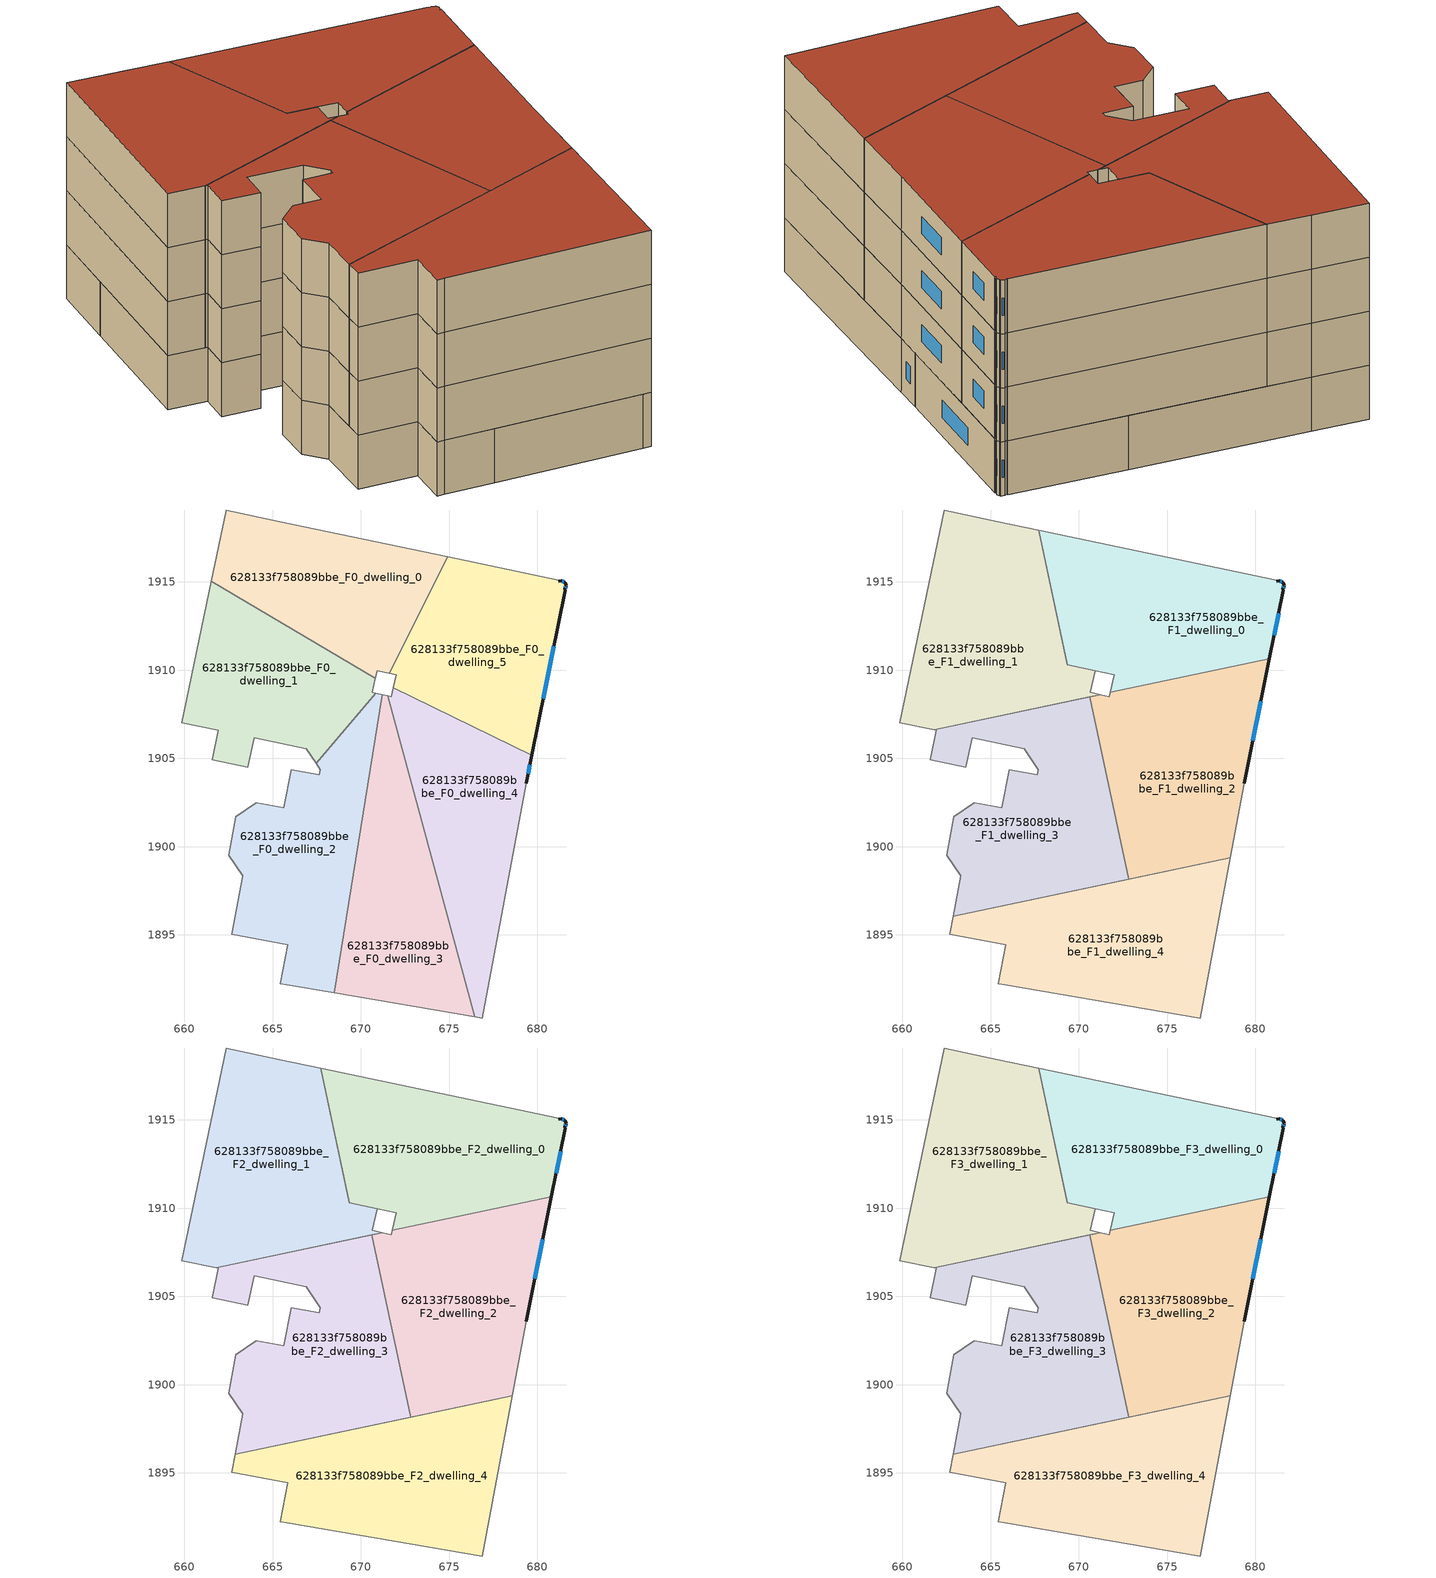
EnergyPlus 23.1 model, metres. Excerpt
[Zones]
628133f758089bbe_F0_dwelling_0
 floor ground (EU_floor_Construction): 674.94,1916.41 671.62,1909.83 670.92,1909.98 670.83,1909.54 661.54,1915.05 662.38,1919.07 665.4,1918.41 z0
 wall adiabatic (EU_wall_Construction): 674.94,1916.41 665.4,1918.41 662.38,1919.07 661.54,1915.05 / 670.83,1909.54 670.92,1909.98 671.62,1909.83 z0:3
 wall to 628133f758089bbe_F0_dwelling_5 (EU_wall_Construction): 671.62,1909.83 674.94,1916.41 z0:3
 wall to 628133f758089bbe_F0_dwelling_1 (EU_wall_Construction): 661.54,1915.05 670.83,1909.54 z0:3
628133f758089bbe_F0_dwelling_1
 floor ground (EU_floor_Construction): 670.83,1909.54 670.66,1908.74 670.86,1908.69 667.47,1904.72 666.92,1905.54 663.97,1906.16 663.6,1904.5 661.58,1904.92 661.94,1906.6 659.85,1907.03 661.54,1915.05 z0
 wall adiabatic (EU_wall_Construction): 661.54,1915.05 659.85,1907.03 661.94,1906.6 661.58,1904.92 663.6,1904.5 663.97,1906.16 666.92,1905.54 667.47,1904.72 / 670.86,1908.69 670.66,1908.74 670.83,1909.54 z0:3
 wall to 628133f758089bbe_F0_dwelling_2 (EU_wall_Construction): 667.47,1904.72 670.86,1908.69 z0:3
628133f758089bbe_F0_dwelling_2
 floor ground (EU_floor_Construction): 671.23,1908.62 668.51,1891.73 665.81,1892.2 665.44,1892.25 665.86,1894.46 662.7,1895.05 663.31,1898.36 662.51,1899.53 662.92,1901.7 664.09,1902.5 665.65,1902.21 666.05,1904.37 667.65,1904.07 667.71,1904.36 667.47,1904.72 670.86,1908.69 z0
 wall to 628133f758089bbe_F0_dwelling_3 (EU_wall_Construction): 668.51,1891.73 671.23,1908.62 z0:3
 wall adiabatic (EU_wall_Construction): 667.47,1904.72 667.71,1904.36 667.65,1904.07 666.05,1904.37 665.65,1902.21 664.09,1902.5 662.92,1901.7 662.51,1899.53 663.31,1898.36 662.7,1895.05 665.86,1894.46 665.44,1892.25 665.81,1892.2 668.51,1891.73 / 671.23,1908.62 670.86,1908.69 z0:3
628133f758089bbe_F0_dwelling_3
 floor ground (EU_floor_Construction): 671.52,1908.55 676.46,1890.37 668.51,1891.73 671.23,1908.62 z0
 wall adiabatic (EU_wall_Construction): 671.52,1908.55 671.23,1908.62 / 668.51,1891.73 676.46,1890.37 z0:3
 wall to 628133f758089bbe_F0_dwelling_4 (EU_wall_Construction): 676.46,1890.37 671.52,1908.55 z0:3
628133f758089bbe_F0_dwelling_4
 floor ground (EU_floor_Construction): 679.69,1905.2 679.37,1903.59 676.88,1890.3 676.46,1890.37 671.52,1908.55 671.73,1908.51 671.84,1909 z0
 wall outside (EU_wall_Construction): 679.37,1903.59 679.69,1905.2 z0:3
 wall adiabatic (EU_wall_Construction): 676.46,1890.37 676.88,1890.3 679.37,1903.59 / 671.84,1909 671.73,1908.51 671.52,1908.55 z0:3
 wall to 628133f758089bbe_F0_dwelling_5 (EU_wall_Construction): 679.69,1905.2 671.84,1909 z0:3
 window (EU_Window_Construction): 679.48,1904.14 679.58,1904.65 z1.02:1.98
628133f758089bbe_F0_dwelling_5
 floor ground (EU_floor_Construction): 681.35,1915.07 681.56,1914.99 681.59,1914.95 681.64,1914.79 681.56,1914.59 681.54,1914.57 681.59,1914.54 679.69,1905.2 671.84,1909 672,1909.75 671.62,1909.83 674.94,1916.41 681.21,1915.1 681.22,1915.04 z0
 wall outside (EU_wall_Construction): 679.69,1905.2 681.59,1914.54 681.54,1914.57 681.56,1914.59 681.64,1914.79 681.59,1914.95 681.56,1914.99 681.35,1915.07 681.22,1915.04 z0:3
 wall adiabatic (EU_wall_Construction): 671.62,1909.83 672,1909.75 671.84,1909 / 681.22,1915.04 681.21,1915.1 674.94,1916.41 z0:3
 window (EU_Window_Construction): 681.49,1915.02 681.42,1915.05 / 681.59,1914.66 681.62,1914.72 / 680.34,1908.37 680.94,1911.36 z1.02:1.98
628133f758089bbe_F1_dwelling_0
 floor to 628133f758089bbe_F0_dwelling_5 (EU_floor_Construction): 681.35,1915.07 681.56,1914.99 681.59,1914.95 681.64,1914.79 681.56,1914.59 681.54,1914.57 681.59,1914.54 680.8,1910.66 672.19,1908.83 671.84,1909 672,1909.75 671.62,1909.83 674.94,1916.41 681.21,1915.1 681.22,1915.04 z3
 floor to 628133f758089bbe_F0_dwelling_0 (EU_floor_Construction): 674.94,1916.41 671.62,1909.83 669.62,1910.26 669.31,1910.44 667.72,1917.92 z3
 floor to 628133f758089bbe_F0_dwelling_4 (EU_floor_Construction): 672.19,1908.83 671.79,1908.74 671.84,1909 z3
 floor to 628133f758089bbe_F0_dwelling_1 (EU_floor_Construction): 669.62,1910.26 669.33,1910.32 669.31,1910.44 z3
 wall outside (EU_wall_Construction): 680.8,1910.66 681.59,1914.54 681.54,1914.57 681.56,1914.59 681.64,1914.79 681.59,1914.95 681.56,1914.99 681.35,1915.07 681.22,1915.04 z3:6
 wall adiabatic (EU_wall_Construction): 681.22,1915.04 681.21,1915.1 667.72,1917.92 669.33,1910.32 / 670.92,1909.98 672,1909.75 671.79,1908.74 z3:6
 wall to 628133f758089bbe_F1_dwelling_2 (EU_wall_Construction): 671.79,1908.74 680.8,1910.66 z3:6
 wall to 628133f758089bbe_F1_dwelling_1 (EU_wall_Construction): 669.33,1910.32 670.92,1909.98 z3:6
 window (EU_Window_Construction): 681.49,1915.02 681.42,1915.05 / 681.59,1914.66 681.62,1914.72 / 681.07,1911.98 681.32,1913.22 z4.02:4.98
628133f758089bbe_F1_dwelling_1
 floor to 628133f758089bbe_F0_dwelling_0 (EU_floor_Construction): 670.92,1909.98 670.83,1909.54 669.62,1910.26 z3; 667.72,1917.92 669.31,1910.44 661.54,1915.05 662.38,1919.07 665.4,1918.41 z3
 floor to 628133f758089bbe_F0_dwelling_1 (EU_floor_Construction): 669.31,1910.44 669.33,1910.32 669.62,1910.26 670.83,1909.54 670.66,1908.74 670.86,1908.69 670.71,1908.51 661.81,1906.62 659.85,1907.03 661.54,1915.05 z3
 floor to 628133f758089bbe_F0_dwelling_2 (EU_floor_Construction): 671.2,1908.62 670.71,1908.51 670.86,1908.69 z3
 wall adiabatic (EU_wall_Construction): 669.33,1910.32 667.72,1917.92 665.4,1918.41 662.38,1919.07 659.85,1907.03 661.81,1906.62 671.2,1908.62 670.66,1908.74 670.92,1909.98 z3:6
628133f758089bbe_F1_dwelling_2
 floor to 628133f758089bbe_F0_dwelling_4 (EU_floor_Construction): 679.69,1905.2 679.37,1903.59 678.58,1899.39 674.26,1898.47 671.52,1908.55 671.73,1908.51 671.79,1908.74 672.19,1908.83 z3
 floor to 628133f758089bbe_F0_dwelling_5 (EU_floor_Construction): 680.8,1910.66 679.69,1905.2 672.19,1908.83 z3
 floor to 628133f758089bbe_F0_dwelling_2 (EU_floor_Construction): 671.23,1908.61 670.96,1906.95 670.64,1908.44 670.71,1908.51 671.2,1908.62 z3
 floor to 628133f758089bbe_F0_dwelling_3 (EU_floor_Construction): 671.52,1908.55 674.26,1898.47 672.83,1898.16 670.96,1906.95 671.23,1908.61 z3
 wall outside (EU_wall_Construction): 679.37,1903.59 680.8,1910.66 z3:6
 wall adiabatic (EU_wall_Construction): 671.79,1908.74 671.73,1908.51 671.2,1908.62 670.63,1908.5 / 672.83,1898.16 678.58,1899.39 679.37,1903.59 z3:6
 wall to 628133f758089bbe_F1_dwelling_3 (EU_wall_Construction): 670.63,1908.5 672.83,1898.16 z3:6
 window (EU_Window_Construction): 679.86,1905.99 680.31,1908.25 z4.02:4.98
628133f758089bbe_F1_dwelling_3
 floor to 628133f758089bbe_F0_dwelling_1 (EU_floor_Construction): 670.63,1908.5 670.64,1908.44 667.47,1904.72 666.92,1905.54 663.97,1906.16 663.6,1904.5 661.58,1904.92 661.94,1906.6 661.81,1906.62 z3
 floor to 628133f758089bbe_F0_dwelling_2 (EU_floor_Construction): 670.64,1908.44 670.96,1906.95 669.43,1897.44 662.89,1896.05 663.31,1898.36 662.51,1899.53 662.92,1901.7 664.09,1902.5 665.65,1902.21 666.05,1904.37 667.65,1904.07 667.71,1904.36 667.47,1904.72 z3
 floor to 628133f758089bbe_F0_dwelling_3 (EU_floor_Construction): 670.96,1906.95 672.83,1898.16 669.43,1897.44 z3
 wall adiabatic (EU_wall_Construction): 670.63,1908.5 661.81,1906.62 661.94,1906.6 661.58,1904.92 663.6,1904.5 663.97,1906.16 666.92,1905.54 667.71,1904.36 667.65,1904.07 666.05,1904.37 665.65,1902.21 664.09,1902.5 662.92,1901.7 662.51,1899.53 663.31,1898.36 662.89,1896.05 672.83,1898.16 z3:6
628133f758089bbe_F1_dwelling_4
 floor to 628133f758089bbe_F0_dwelling_2 (EU_floor_Construction): 669.43,1897.44 668.51,1891.73 665.81,1892.2 665.44,1892.25 665.86,1894.46 662.7,1895.05 662.89,1896.05 z3
 floor to 628133f758089bbe_F0_dwelling_3 (EU_floor_Construction): 674.26,1898.47 676.46,1890.37 668.51,1891.73 669.43,1897.44 z3
 floor to 628133f758089bbe_F0_dwelling_4 (EU_floor_Construction): 678.58,1899.39 676.88,1890.3 676.46,1890.37 674.26,1898.47 z3
 wall adiabatic (EU_wall_Construction): 665.86,1894.46 665.44,1892.25 665.81,1892.2 676.88,1890.3 678.58,1899.39 662.89,1896.05 662.7,1895.05 665.86,1894.46 z3:6
628133f758089bbe_F2_dwelling_0
 floor to 628133f758089bbe_F1_dwelling_0 (EU_floor_Construction): 681.21,1915.1 681.22,1915.04 681.35,1915.07 681.56,1914.99 681.59,1914.95 681.64,1914.79 681.56,1914.59 681.54,1914.57 681.59,1914.54 680.8,1910.66 671.79,1908.74 672,1909.75 669.33,1910.32 667.72,1917.92 z6
 wall outside (EU_wall_Construction): 680.8,1910.66 681.59,1914.54 681.54,1914.57 681.56,1914.59 681.64,1914.79 681.59,1914.95 681.56,1914.99 681.35,1915.07 681.22,1915.04 z6:9
 wall adiabatic (EU_wall_Construction): 681.22,1915.04 681.21,1915.1 667.72,1917.92 669.33,1910.32 / 670.92,1909.98 672,1909.75 671.79,1908.74 z6:9
 wall to 628133f758089bbe_F2_dwelling_2 (EU_wall_Construction): 671.79,1908.74 680.8,1910.66 z6:9
 wall to 628133f758089bbe_F2_dwelling_1 (EU_wall_Construction): 669.33,1910.32 670.92,1909.98 z6:9
 window (EU_Window_Construction): 681.49,1915.02 681.42,1915.05 / 681.59,1914.66 681.62,1914.72 / 681.07,1911.98 681.32,1913.22 z7.02:7.98
628133f758089bbe_F2_dwelling_1
 floor to 628133f758089bbe_F1_dwelling_1 (EU_floor_Construction): 667.72,1917.92 669.33,1910.32 670.92,1909.98 670.66,1908.74 671.2,1908.62 661.81,1906.62 659.85,1907.03 662.38,1919.07 665.4,1918.41 z6
 wall adiabatic (EU_wall_Construction): 669.33,1910.32 667.72,1917.92 665.4,1918.41 662.38,1919.07 659.85,1907.03 661.81,1906.62 671.2,1908.62 670.66,1908.74 670.92,1909.98 z6:9
628133f758089bbe_F2_dwelling_2
 floor to 628133f758089bbe_F1_dwelling_2 (EU_floor_Construction): 680.8,1910.66 679.37,1903.59 678.58,1899.39 672.83,1898.16 670.63,1908.5 671.2,1908.62 671.73,1908.51 671.79,1908.74 z6
 wall outside (EU_wall_Construction): 679.37,1903.59 680.8,1910.66 z6:9
 wall adiabatic (EU_wall_Construction): 671.79,1908.74 671.73,1908.51 671.2,1908.62 670.63,1908.5 / 672.83,1898.16 678.58,1899.39 679.37,1903.59 z6:9
 wall to 628133f758089bbe_F2_dwelling_3 (EU_wall_Construction): 670.63,1908.5 672.83,1898.16 z6:9
 window (EU_Window_Construction): 679.86,1905.99 680.31,1908.25 z7.02:7.98
628133f758089bbe_F2_dwelling_3
 floor to 628133f758089bbe_F1_dwelling_3 (EU_floor_Construction): 670.63,1908.5 672.83,1898.16 662.89,1896.05 663.31,1898.36 662.51,1899.53 662.92,1901.7 664.09,1902.5 665.65,1902.21 666.05,1904.37 667.65,1904.07 667.71,1904.36 666.92,1905.54 663.97,1906.16 663.6,1904.5 661.58,1904.92 661.94,1906.6 661.81,1906.62 z6
 wall adiabatic (EU_wall_Construction): 670.63,1908.5 661.81,1906.62 661.94,1906.6 661.58,1904.92 663.6,1904.5 663.97,1906.16 666.92,1905.54 667.71,1904.36 667.65,1904.07 666.05,1904.37 665.65,1902.21 664.09,1902.5 662.92,1901.7 662.51,1899.53 663.31,1898.36 662.89,1896.05 672.83,1898.16 z6:9
628133f758089bbe_F2_dwelling_4
 floor to 628133f758089bbe_F1_dwelling_4 (EU_floor_Construction): 678.58,1899.39 676.88,1890.3 665.81,1892.2 665.44,1892.25 665.86,1894.46 662.7,1895.05 662.89,1896.05 z6
 wall adiabatic (EU_wall_Construction): 665.86,1894.46 665.44,1892.25 665.81,1892.2 676.88,1890.3 678.58,1899.39 662.89,1896.05 662.7,1895.05 665.86,1894.46 z6:9
628133f758089bbe_F3_dwelling_0
 floor to 628133f758089bbe_F2_dwelling_0 (EU_floor_Construction): 681.21,1915.1 681.22,1915.04 681.35,1915.07 681.56,1914.99 681.59,1914.95 681.64,1914.79 681.56,1914.59 681.54,1914.57 681.59,1914.54 680.8,1910.66 671.79,1908.74 672,1909.75 669.33,1910.32 667.72,1917.92 z9
 wall outside (EU_wall_Construction): 680.8,1910.66 681.59,1914.54 681.54,1914.57 681.56,1914.59 681.64,1914.79 681.59,1914.95 681.56,1914.99 681.35,1915.07 681.22,1915.04 z9:12
 wall adiabatic (EU_wall_Construction): 681.22,1915.04 681.21,1915.1 667.72,1917.92 669.33,1910.32 / 670.92,1909.98 672,1909.75 671.79,1908.74 z9:12
 wall to 628133f758089bbe_F3_dwelling_2 (EU_wall_Construction): 671.79,1908.74 680.8,1910.66 z9:12
 wall to 628133f758089bbe_F3_dwelling_1 (EU_wall_Construction): 669.33,1910.32 670.92,1909.98 z9:12
 window (EU_Window_Construction): 681.49,1915.02 681.42,1915.05 / 681.59,1914.66 681.62,1914.72 / 681.07,1911.98 681.32,1913.22 z10.02:10.98
 roof outside (EU_roof_Construction): 680.8,1910.66 681.59,1914.54 681.54,1914.57 681.56,1914.59 681.64,1914.79 681.59,1914.95 681.56,1914.99 681.35,1915.07 681.22,1915.04 681.21,1915.1 667.72,1917.92 669.33,1910.32 672,1909.75 671.79,1908.74 z12
628133f758089bbe_F3_dwelling_1
 floor to 628133f758089bbe_F2_dwelling_1 (EU_floor_Construction): 667.72,1917.92 669.33,1910.32 670.92,1909.98 670.66,1908.74 671.2,1908.62 661.81,1906.62 659.85,1907.03 662.38,1919.07 665.4,1918.41 z9
 wall adiabatic (EU_wall_Construction): 669.33,1910.32 667.72,1917.92 665.4,1918.41 662.38,1919.07 659.85,1907.03 661.81,1906.62 671.2,1908.62 670.66,1908.74 670.92,1909.98 z9:12
 roof outside (EU_roof_Construction): 671.2,1908.62 670.66,1908.74 670.92,1909.98 669.33,1910.32 667.72,1917.92 665.4,1918.41 662.38,1919.07 659.85,1907.03 661.81,1906.62 z12
628133f758089bbe_F3_dwelling_2
 floor to 628133f758089bbe_F2_dwelling_2 (EU_floor_Construction): 680.8,1910.66 679.37,1903.59 678.58,1899.39 672.83,1898.16 670.63,1908.5 671.2,1908.62 671.73,1908.51 671.79,1908.74 z9
 wall outside (EU_wall_Construction): 679.37,1903.59 680.8,1910.66 z9:12
 wall adiabatic (EU_wall_Construction): 671.79,1908.74 671.73,1908.51 671.2,1908.62 670.63,1908.5 / 672.83,1898.16 678.58,1899.39 679.37,1903.59 z9:12
 wall to 628133f758089bbe_F3_dwelling_3 (EU_wall_Construction): 670.63,1908.5 672.83,1898.16 z9:12
 window (EU_Window_Construction): 679.86,1905.99 680.31,1908.25 z10.02:10.98
 roof outside (EU_roof_Construction): 678.58,1899.39 679.37,1903.59 680.8,1910.66 671.79,1908.74 671.73,1908.51 671.2,1908.62 670.63,1908.5 672.83,1898.16 z12
628133f758089bbe_F3_dwelling_3
 floor to 628133f758089bbe_F2_dwelling_3 (EU_floor_Construction): 670.63,1908.5 672.83,1898.16 662.89,1896.05 663.31,1898.36 662.51,1899.53 662.92,1901.7 664.09,1902.5 665.65,1902.21 666.05,1904.37 667.65,1904.07 667.71,1904.36 666.92,1905.54 663.97,1906.16 663.6,1904.5 661.58,1904.92 661.94,1906.6 661.81,1906.62 z9
 wall adiabatic (EU_wall_Construction): 670.63,1908.5 661.81,1906.62 661.94,1906.6 661.58,1904.92 663.6,1904.5 663.97,1906.16 666.92,1905.54 667.71,1904.36 667.65,1904.07 666.05,1904.37 665.65,1902.21 664.09,1902.5 662.92,1901.7 662.51,1899.53 663.31,1898.36 662.89,1896.05 672.83,1898.16 z9:12
 roof outside (EU_roof_Construction): 672.83,1898.16 670.63,1908.5 661.81,1906.62 661.94,1906.6 661.58,1904.92 663.6,1904.5 663.97,1906.16 666.92,1905.54 667.71,1904.36 667.65,1904.07 666.05,1904.37 665.65,1902.21 664.09,1902.5 662.92,1901.7 662.51,1899.53 663.31,1898.36 662.89,1896.05 z12
628133f758089bbe_F3_dwelling_4
 floor to 628133f758089bbe_F2_dwelling_4 (EU_floor_Construction): 678.58,1899.39 676.88,1890.3 665.81,1892.2 665.44,1892.25 665.86,1894.46 662.7,1895.05 662.89,1896.05 z9
 wall adiabatic (EU_wall_Construction): 665.86,1894.46 665.44,1892.25 665.81,1892.2 676.88,1890.3 678.58,1899.39 662.89,1896.05 662.7,1895.05 665.86,1894.46 z9:12
 roof outside (EU_roof_Construction): 676.88,1890.3 678.58,1899.39 662.89,1896.05 662.7,1895.05 665.86,1894.46 665.44,1892.25 665.81,1892.2 z12
[Building]
EU S2 Campaign: North Axis=0; Terrain=City; Solar Distribution=FullExterior
[Site:Location]
Vienna: Latitude=48; Longitude=16.5; Time Zone=1; Elevation=183
[SizingPeriod:WeatherFileDays]
AnnualSizingPeriod: Begin Month=1; Begin Day of Month=1; End Month=12; End Day of Month=31; Day of Week for Start Day=Monday; Use Weather File Daylight Saving Period=No; Use Weather File Rain and Snow Indicators=No
[MATERIAL]
EU_InternalMass_Material: Roughness=MediumRough; Thickness=0.1; Conductivity=1; Density=1800; Specific Heat=900; Thermal Absorptance=0.9; Solar Absorptance=0.7; Visible Absorptance=0.7
[MATERIAL:NOMASS] Roughness=MediumRough; Thermal Absorptance=0.9; Solar Absorptance=0.7; Visible Absorptance=0.7
Name | Thermal Resistance
EU_wall_NoMass | 0.942466
EU_roof_NoMass | 0.551687
EU_floor_NoMass | 0.66527
[WINDOWMATERIAL:SIMPLEGLAZINGSYSTEM]
EU_Window_SimpleGlazing: UFactor=2.03367; Solar Heat Gain Coefficient=0.65; Visible Transmittance=0.65
[CONSTRUCTION]
EU_wall_Construction: EU_wall_NoMass
EU_roof_Construction: EU_roof_NoMass
EU_floor_Construction: EU_floor_NoMass
EU_Window_Construction: EU_Window_SimpleGlazing
EU_InternalMass_Construction: EU_InternalMass_Material
[ZONE] Type=1; Multiplier=1; Ceiling Height=autocalculate; Floor Area=autocalculate; Part of Total Floor Area=Yes
Name | Volume
628133f758089bbe_F0_dwelling_0; 628133f758089bbe_F0_dwelling_4 | 214.293
628133f758089bbe_F1_dwelling_0; 628133f758089bbe_F2_dwelling_0; 628133f758089bbe_F3_dwelling_0 | 250.55
628133f758089bbe_F0_dwelling_1 | 199.767
628133f758089bbe_F1_dwelling_1; 628133f758089bbe_F2_dwelling_1; 628133f758089bbe_F3_dwelling_1 | 263.703
628133f758089bbe_F0_dwelling_2 | 228.79
628133f758089bbe_F1_dwelling_2; 628133f758089bbe_F2_dwelling_2; 628133f758089bbe_F3_dwelling_2 | 257.129
628133f758089bbe_F0_dwelling_3 | 214.285
628133f758089bbe_F1_dwelling_3; 628133f758089bbe_F2_dwelling_3; 628133f758089bbe_F3_dwelling_3 | 257.144
628133f758089bbe_F1_dwelling_4; 628133f758089bbe_F2_dwelling_4; 628133f758089bbe_F3_dwelling_4 | 257.146
628133f758089bbe_F0_dwelling_5 | 214.258
[INTERNALMASS] Construction=EU_InternalMass_Construction
Name | Zone or ZoneList | Surface Area
628133f758089bbe_F0_dwelling_0_EU_InternalMass | 628133f758089bbe_F0_dwelling_0 | 71.4308
628133f758089bbe_F0_dwelling_1_EU_InternalMass | 628133f758089bbe_F0_dwelling_1 | 66.5887
628133f758089bbe_F0_dwelling_2_EU_InternalMass | 628133f758089bbe_F0_dwelling_2 | 76.2629
628133f758089bbe_F0_dwelling_3_EU_InternalMass | 628133f758089bbe_F0_dwelling_3 | 71.4281
628133f758089bbe_F0_dwelling_4_EU_InternalMass | 628133f758089bbe_F0_dwelling_4 | 71.4306
628133f758089bbe_F0_dwelling_5_EU_InternalMass | 628133f758089bbe_F0_dwelling_5 | 71.4199
628133f758089bbe_F1_dwelling_0_EU_InternalMass | 628133f758089bbe_F1_dwelling_0 | 83.5168
628133f758089bbe_F1_dwelling_1_EU_InternalMass | 628133f758089bbe_F1_dwelling_1 | 87.9022
628133f758089bbe_F1_dwelling_2_EU_InternalMass | 628133f758089bbe_F1_dwelling_2 | 85.7102
628133f758089bbe_F1_dwelling_3_EU_InternalMass | 628133f758089bbe_F1_dwelling_3 | 85.7149
628133f758089bbe_F1_dwelling_4_EU_InternalMass | 628133f758089bbe_F1_dwelling_4 | 85.7153
628133f758089bbe_F2_dwelling_0_EU_InternalMass | 628133f758089bbe_F2_dwelling_0 | 83.5168
628133f758089bbe_F2_dwelling_1_EU_InternalMass | 628133f758089bbe_F2_dwelling_1 | 87.9022
628133f758089bbe_F2_dwelling_2_EU_InternalMass | 628133f758089bbe_F2_dwelling_2 | 85.7102
628133f758089bbe_F2_dwelling_3_EU_InternalMass | 628133f758089bbe_F2_dwelling_3 | 85.7149
628133f758089bbe_F2_dwelling_4_EU_InternalMass | 628133f758089bbe_F2_dwelling_4 | 85.7153
628133f758089bbe_F3_dwelling_0_EU_InternalMass | 628133f758089bbe_F3_dwelling_0 | 83.5168
628133f758089bbe_F3_dwelling_1_EU_InternalMass | 628133f758089bbe_F3_dwelling_1 | 87.9022
628133f758089bbe_F3_dwelling_2_EU_InternalMass | 628133f758089bbe_F3_dwelling_2 | 85.7102
628133f758089bbe_F3_dwelling_3_EU_InternalMass | 628133f758089bbe_F3_dwelling_3 | 85.7149
628133f758089bbe_F3_dwelling_4_EU_InternalMass | 628133f758089bbe_F3_dwelling_4 | 85.7153
[OTHEREQUIPMENT] Fuel Type=Electricity; Design Level Calculation Method=Watts/Area; Power per Zone Floor Area=1; Fraction Latent=0; Fraction Radiant=0; Fraction Lost=0; Carbon Dioxide Generation Rate=0; EndUse Subcategory=EU_Step8_InternalGains
Name | Zone or ZoneList or Space or SpaceList | Schedule
EU_Step8_InternalGain_628133f758089bbe_F0_dwelling_0_f000 | 628133f758089bbe_F0_dwelling_0 | EU_Step8_GainSchedule_628133f758089bbe_F0_dwelling_0_f000
EU_Step8_InternalGain_628133f758089bbe_F0_dwelling_1_f000 | 628133f758089bbe_F0_dwelling_1 | EU_Step8_GainSchedule_628133f758089bbe_F0_dwelling_1_f000
EU_Step8_InternalGain_628133f758089bbe_F0_dwelling_2_f000 | 628133f758089bbe_F0_dwelling_2 | EU_Step8_GainSchedule_628133f758089bbe_F0_dwelling_2_f000
EU_Step8_InternalGain_628133f758089bbe_F0_dwelling_3_f000 | 628133f758089bbe_F0_dwelling_3 | EU_Step8_GainSchedule_628133f758089bbe_F0_dwelling_3_f000
EU_Step8_InternalGain_628133f758089bbe_F0_dwelling_4_f000 | 628133f758089bbe_F0_dwelling_4 | EU_Step8_GainSchedule_628133f758089bbe_F0_dwelling_4_f000
EU_Step8_InternalGain_628133f758089bbe_F0_dwelling_5_f000 | 628133f758089bbe_F0_dwelling_5 | EU_Step8_GainSchedule_628133f758089bbe_F0_dwelling_5_f000
EU_Step8_InternalGain_628133f758089bbe_F1_dwelling_0_f000 | 628133f758089bbe_F1_dwelling_0 | EU_Step8_GainSchedule_628133f758089bbe_F1_dwelling_0_f000
EU_Step8_InternalGain_628133f758089bbe_F1_dwelling_1_f000 | 628133f758089bbe_F1_dwelling_1 | EU_Step8_GainSchedule_628133f758089bbe_F1_dwelling_1_f000
EU_Step8_InternalGain_628133f758089bbe_F1_dwelling_2_f000 | 628133f758089bbe_F1_dwelling_2 | EU_Step8_GainSchedule_628133f758089bbe_F1_dwelling_2_f000
EU_Step8_InternalGain_628133f758089bbe_F1_dwelling_3_f000 | 628133f758089bbe_F1_dwelling_3 | EU_Step8_GainSchedule_628133f758089bbe_F1_dwelling_3_f000
EU_Step8_InternalGain_628133f758089bbe_F1_dwelling_4_f000 | 628133f758089bbe_F1_dwelling_4 | EU_Step8_GainSchedule_628133f758089bbe_F1_dwelling_4_f000
EU_Step8_InternalGain_628133f758089bbe_F2_dwelling_0_f000 | 628133f758089bbe_F2_dwelling_0 | EU_Step8_GainSchedule_628133f758089bbe_F2_dwelling_0_f000
EU_Step8_InternalGain_628133f758089bbe_F2_dwelling_1_f000 | 628133f758089bbe_F2_dwelling_1 | EU_Step8_GainSchedule_628133f758089bbe_F2_dwelling_1_f000
EU_Step8_InternalGain_628133f758089bbe_F2_dwelling_2_f000 | 628133f758089bbe_F2_dwelling_2 | EU_Step8_GainSchedule_628133f758089bbe_F2_dwelling_2_f000
EU_Step8_InternalGain_628133f758089bbe_F2_dwelling_3_f000 | 628133f758089bbe_F2_dwelling_3 | EU_Step8_GainSchedule_628133f758089bbe_F2_dwelling_3_f000
EU_Step8_InternalGain_628133f758089bbe_F2_dwelling_4_f000 | 628133f758089bbe_F2_dwelling_4 | EU_Step8_GainSchedule_628133f758089bbe_F2_dwelling_4_f000
EU_Step8_InternalGain_628133f758089bbe_F3_dwelling_0_f000 | 628133f758089bbe_F3_dwelling_0 | EU_Step8_GainSchedule_628133f758089bbe_F3_dwelling_0_f000
EU_Step8_InternalGain_628133f758089bbe_F3_dwelling_1_f000 | 628133f758089bbe_F3_dwelling_1 | EU_Step8_GainSchedule_628133f758089bbe_F3_dwelling_1_f000
EU_Step8_InternalGain_628133f758089bbe_F3_dwelling_2_f000 | 628133f758089bbe_F3_dwelling_2 | EU_Step8_GainSchedule_628133f758089bbe_F3_dwelling_2_f000
EU_Step8_InternalGain_628133f758089bbe_F3_dwelling_3_f000 | 628133f758089bbe_F3_dwelling_3 | EU_Step8_GainSchedule_628133f758089bbe_F3_dwelling_3_f000
EU_Step8_InternalGain_628133f758089bbe_F3_dwelling_4_f000 | 628133f758089bbe_F3_dwelling_4 | EU_Step8_GainSchedule_628133f758089bbe_F3_dwelling_4_f000
[ZONEVENTILATION:DESIGNFLOWRATE] Schedule=EU_AlwaysOn; Design Flow Rate Calculation Method=AirChanges/Hour; Air Changes per Hour=0.530523; Ventilation Type=Natural; Fan Pressure Rise=0; Fan Total Efficiency=1; Constant Term Coefficient=1; Temperature Term Coefficient=0; Velocity Term Coefficient=0; Velocity Squared Term Coefficient=0; Minimum Indoor Temperature=-100; Maximum Indoor Temperature=100; Delta Temperature=-100; Minimum Outdoor Temperature=-100; Maximum Outdoor Temperature=100; Maximum Wind Speed=40
Name | Zone or ZoneList or Space or SpaceList
EU_ConstantAir_628133f758089bbe_F0_dwelling_0 | 628133f758089bbe_F0_dwelling_0
EU_ConstantAir_628133f758089bbe_F0_dwelling_1 | 628133f758089bbe_F0_dwelling_1
EU_ConstantAir_628133f758089bbe_F0_dwelling_2 | 628133f758089bbe_F0_dwelling_2
EU_ConstantAir_628133f758089bbe_F0_dwelling_3 | 628133f758089bbe_F0_dwelling_3
EU_ConstantAir_628133f758089bbe_F0_dwelling_4 | 628133f758089bbe_F0_dwelling_4
EU_ConstantAir_628133f758089bbe_F0_dwelling_5 | 628133f758089bbe_F0_dwelling_5
EU_ConstantAir_628133f758089bbe_F1_dwelling_0 | 628133f758089bbe_F1_dwelling_0
EU_ConstantAir_628133f758089bbe_F1_dwelling_1 | 628133f758089bbe_F1_dwelling_1
EU_ConstantAir_628133f758089bbe_F1_dwelling_2 | 628133f758089bbe_F1_dwelling_2
EU_ConstantAir_628133f758089bbe_F1_dwelling_3 | 628133f758089bbe_F1_dwelling_3
EU_ConstantAir_628133f758089bbe_F1_dwelling_4 | 628133f758089bbe_F1_dwelling_4
EU_ConstantAir_628133f758089bbe_F2_dwelling_0 | 628133f758089bbe_F2_dwelling_0
EU_ConstantAir_628133f758089bbe_F2_dwelling_1 | 628133f758089bbe_F2_dwelling_1
EU_ConstantAir_628133f758089bbe_F2_dwelling_2 | 628133f758089bbe_F2_dwelling_2
EU_ConstantAir_628133f758089bbe_F2_dwelling_3 | 628133f758089bbe_F2_dwelling_3
EU_ConstantAir_628133f758089bbe_F2_dwelling_4 | 628133f758089bbe_F2_dwelling_4
EU_ConstantAir_628133f758089bbe_F3_dwelling_0 | 628133f758089bbe_F3_dwelling_0
EU_ConstantAir_628133f758089bbe_F3_dwelling_1 | 628133f758089bbe_F3_dwelling_1
EU_ConstantAir_628133f758089bbe_F3_dwelling_2 | 628133f758089bbe_F3_dwelling_2
EU_ConstantAir_628133f758089bbe_F3_dwelling_3 | 628133f758089bbe_F3_dwelling_3
EU_ConstantAir_628133f758089bbe_F3_dwelling_4 | 628133f758089bbe_F3_dwelling_4
[HVACTEMPLATE:THERMOSTAT] Constant Heating Setpoint=20; Constant Cooling Setpoint=50
EU_HeatOnly_628133f758089bbe_F0_dwelling_0; EU_HeatOnly_628133f758089bbe_F0_dwelling_1; EU_HeatOnly_628133f758089bbe_F0_dwelling_2; EU_HeatOnly_628133f758089bbe_F0_dwelling_3; EU_HeatOnly_628133f758089bbe_F0_dwelling_4; EU_HeatOnly_628133f758089bbe_F0_dwelling_5; EU_HeatOnly_628133f758089bbe_F1_dwelling_0; EU_HeatOnly_628133f758089bbe_F1_dwelling_1; EU_HeatOnly_628133f758089bbe_F1_dwelling_2; EU_HeatOnly_628133f758089bbe_F1_dwelling_3; EU_HeatOnly_628133f758089bbe_F1_dwelling_4; EU_HeatOnly_628133f758089bbe_F2_dwelling_0; EU_HeatOnly_628133f758089bbe_F2_dwelling_1; EU_HeatOnly_628133f758089bbe_F2_dwelling_2; EU_HeatOnly_628133f758089bbe_F2_dwelling_3; EU_HeatOnly_628133f758089bbe_F2_dwelling_4; EU_HeatOnly_628133f758089bbe_F3_dwelling_0; EU_HeatOnly_628133f758089bbe_F3_dwelling_1; EU_HeatOnly_628133f758089bbe_F3_dwelling_2; EU_HeatOnly_628133f758089bbe_F3_dwelling_3; EU_HeatOnly_628133f758089bbe_F3_dwelling_4
[HVACTEMPLATE:ZONE:IDEALLOADSAIRSYSTEM] System Availability Schedule=EU_AlwaysOn; Maximum Heating Supply Air Temperature=50; Minimum Cooling Supply Air Temperature=13; Maximum Heating Supply Air Humidity Ratio=0.0156; Minimum Cooling Supply Air Humidity Ratio=0.0077; Heating Limit=NoLimit; Cooling Limit=NoLimit; Heating Availability Schedule=EU_AlwaysOn; Cooling Availability Schedule=EU_CoolingOff; Dehumidification Control Type=ConstantSensibleHeatRatio; Cooling Sensible Heat Ratio=0.7; Dehumidification Setpoint=60; Humidification Control Type=None; Humidification Setpoint=30; Outdoor Air Method=None; Outdoor Air Flow Rate per Person=0.00944; Outdoor Air Flow Rate per Zone Floor Area=0; Outdoor Air Flow Rate per Zone=0; Demand Controlled Ventilation Type=None; Outdoor Air Economizer Type=NoEconomizer; Heat Recovery Type=None; Sensible Heat Recovery Effectiveness=0.7; Latent Heat Recovery Effectiveness=0.65
Name | Template Thermostat
628133f758089bbe_F0_dwelling_0 | EU_HeatOnly_628133f758089bbe_F0_dwelling_0
628133f758089bbe_F0_dwelling_1 | EU_HeatOnly_628133f758089bbe_F0_dwelling_1
628133f758089bbe_F0_dwelling_2 | EU_HeatOnly_628133f758089bbe_F0_dwelling_2
628133f758089bbe_F0_dwelling_3 | EU_HeatOnly_628133f758089bbe_F0_dwelling_3
628133f758089bbe_F0_dwelling_4 | EU_HeatOnly_628133f758089bbe_F0_dwelling_4
628133f758089bbe_F0_dwelling_5 | EU_HeatOnly_628133f758089bbe_F0_dwelling_5
628133f758089bbe_F1_dwelling_0 | EU_HeatOnly_628133f758089bbe_F1_dwelling_0
628133f758089bbe_F1_dwelling_1 | EU_HeatOnly_628133f758089bbe_F1_dwelling_1
628133f758089bbe_F1_dwelling_2 | EU_HeatOnly_628133f758089bbe_F1_dwelling_2
628133f758089bbe_F1_dwelling_3 | EU_HeatOnly_628133f758089bbe_F1_dwelling_3
628133f758089bbe_F1_dwelling_4 | EU_HeatOnly_628133f758089bbe_F1_dwelling_4
628133f758089bbe_F2_dwelling_0 | EU_HeatOnly_628133f758089bbe_F2_dwelling_0
628133f758089bbe_F2_dwelling_1 | EU_HeatOnly_628133f758089bbe_F2_dwelling_1
628133f758089bbe_F2_dwelling_2 | EU_HeatOnly_628133f758089bbe_F2_dwelling_2
628133f758089bbe_F2_dwelling_3 | EU_HeatOnly_628133f758089bbe_F2_dwelling_3
628133f758089bbe_F2_dwelling_4 | EU_HeatOnly_628133f758089bbe_F2_dwelling_4
628133f758089bbe_F3_dwelling_0 | EU_HeatOnly_628133f758089bbe_F3_dwelling_0
628133f758089bbe_F3_dwelling_1 | EU_HeatOnly_628133f758089bbe_F3_dwelling_1
628133f758089bbe_F3_dwelling_2 | EU_HeatOnly_628133f758089bbe_F3_dwelling_2
628133f758089bbe_F3_dwelling_3 | EU_HeatOnly_628133f758089bbe_F3_dwelling_3
628133f758089bbe_F3_dwelling_4 | EU_HeatOnly_628133f758089bbe_F3_dwelling_4
[SIZING:ZONE] Zone Cooling Design Supply Air Temperature Input Method=SupplyAirTemperature; Zone Cooling Design Supply Air Temperature=13; Zone Heating Design Supply Air Temperature Input Method=SupplyAirTemperature; Zone Heating Design Supply Air Temperature=50; Zone Cooling Design Supply Air Humidity Ratio=0.008; Zone Heating Design Supply Air Humidity Ratio=0.008; Cooling Design Air Flow Method=DesignDay; Cooling Design Air Flow Rate=0; Cooling Minimum Air Flow per Zone Floor Area=0.000762; Cooling Minimum Air Flow=0; Cooling Minimum Air Flow Fraction=0.2; Heating Design Air Flow Method=DesignDay; Heating Design Air Flow Rate=0; Heating Maximum Air Flow per Zone Floor Area=0.002032; Heating Maximum Air Flow=0.141576; Heating Maximum Air Flow Fraction=0.3; Account for Dedicated Outdoor Air System=No; Dedicated Outdoor Air System Control Strategy=NeutralSupplyAir; Dedicated Outdoor Air Low Setpoint Temperature for Design=autosize; Dedicated Outdoor Air High Setpoint Temperature for Design=autosize; Zone Load Sizing Method=Sensible Load Only No Latent Load; Zone Latent Cooling Design Supply Air Humidity Ratio Input Method=HumidityRatioDifference; Zone Cooling Design Supply Air Humidity Ratio Difference=0.005; Zone Latent Heating Design Supply Air Humidity Ratio Input Method=HumidityRatioDifference; Zone Humidification Design Supply Air Humidity Ratio Difference=0.005
628133f758089bbe_F0_dwelling_0; 628133f758089bbe_F0_dwelling_1; 628133f758089bbe_F0_dwelling_2; 628133f758089bbe_F0_dwelling_3; 628133f758089bbe_F0_dwelling_4; 628133f758089bbe_F0_dwelling_5; 628133f758089bbe_F1_dwelling_0; 628133f758089bbe_F1_dwelling_1; 628133f758089bbe_F1_dwelling_2; 628133f758089bbe_F1_dwelling_3; 628133f758089bbe_F1_dwelling_4; 628133f758089bbe_F2_dwelling_0; 628133f758089bbe_F2_dwelling_1; 628133f758089bbe_F2_dwelling_2; 628133f758089bbe_F2_dwelling_3; 628133f758089bbe_F2_dwelling_4; 628133f758089bbe_F3_dwelling_0; 628133f758089bbe_F3_dwelling_1; 628133f758089bbe_F3_dwelling_2; 628133f758089bbe_F3_dwelling_3; 628133f758089bbe_F3_dwelling_4
[SCHEDULE:CONSTANT]
Name | Hourly Value
EU_AlwaysOn | 1
EU_CoolingOff | 0
[SCHEDULE:FILE] Column Number=1; Rows to Skip at Top=0; Number of Hours of Data=8760; Column Separator=Comma; Interpolate to Timestep=No; Minutes per Item=60; Adjust Schedule for Daylight Savings=Yes
Name | File
EU_Step8_GainSchedule_628133f758089bbe_F0_dwelling_0_f000 | ../../schedules/628133f758089bbe/628133f758089bbe_F0_dwelling_0_f000_gain.csv
EU_Step8_GainSchedule_628133f758089bbe_F0_dwelling_1_f000 | ../../schedules/628133f758089bbe/628133f758089bbe_F0_dwelling_1_f000_gain.csv
EU_Step8_GainSchedule_628133f758089bbe_F0_dwelling_2_f000 | ../../schedules/628133f758089bbe/628133f758089bbe_F0_dwelling_2_f000_gain.csv
EU_Step8_GainSchedule_628133f758089bbe_F0_dwelling_3_f000 | ../../schedules/628133f758089bbe/628133f758089bbe_F0_dwelling_3_f000_gain.csv
EU_Step8_GainSchedule_628133f758089bbe_F0_dwelling_4_f000 | ../../schedules/628133f758089bbe/628133f758089bbe_F0_dwelling_4_f000_gain.csv
EU_Step8_GainSchedule_628133f758089bbe_F0_dwelling_5_f000 | ../../schedules/628133f758089bbe/628133f758089bbe_F0_dwelling_5_f000_gain.csv
EU_Step8_GainSchedule_628133f758089bbe_F1_dwelling_0_f000 | ../../schedules/628133f758089bbe/628133f758089bbe_F1_dwelling_0_f000_gain.csv
EU_Step8_GainSchedule_628133f758089bbe_F1_dwelling_1_f000 | ../../schedules/628133f758089bbe/628133f758089bbe_F1_dwelling_1_f000_gain.csv
EU_Step8_GainSchedule_628133f758089bbe_F1_dwelling_2_f000 | ../../schedules/628133f758089bbe/628133f758089bbe_F1_dwelling_2_f000_gain.csv
EU_Step8_GainSchedule_628133f758089bbe_F1_dwelling_3_f000 | ../../schedules/628133f758089bbe/628133f758089bbe_F1_dwelling_3_f000_gain.csv
EU_Step8_GainSchedule_628133f758089bbe_F1_dwelling_4_f000 | ../../schedules/628133f758089bbe/628133f758089bbe_F1_dwelling_4_f000_gain.csv
EU_Step8_GainSchedule_628133f758089bbe_F2_dwelling_0_f000 | ../../schedules/628133f758089bbe/628133f758089bbe_F2_dwelling_0_f000_gain.csv
EU_Step8_GainSchedule_628133f758089bbe_F2_dwelling_1_f000 | ../../schedules/628133f758089bbe/628133f758089bbe_F2_dwelling_1_f000_gain.csv
EU_Step8_GainSchedule_628133f758089bbe_F2_dwelling_2_f000 | ../../schedules/628133f758089bbe/628133f758089bbe_F2_dwelling_2_f000_gain.csv
EU_Step8_GainSchedule_628133f758089bbe_F2_dwelling_3_f000 | ../../schedules/628133f758089bbe/628133f758089bbe_F2_dwelling_3_f000_gain.csv
EU_Step8_GainSchedule_628133f758089bbe_F2_dwelling_4_f000 | ../../schedules/628133f758089bbe/628133f758089bbe_F2_dwelling_4_f000_gain.csv
EU_Step8_GainSchedule_628133f758089bbe_F3_dwelling_0_f000 | ../../schedules/628133f758089bbe/628133f758089bbe_F3_dwelling_0_f000_gain.csv
EU_Step8_GainSchedule_628133f758089bbe_F3_dwelling_1_f000 | ../../schedules/628133f758089bbe/628133f758089bbe_F3_dwelling_1_f000_gain.csv
EU_Step8_GainSchedule_628133f758089bbe_F3_dwelling_2_f000 | ../../schedules/628133f758089bbe/628133f758089bbe_F3_dwelling_2_f000_gain.csv
EU_Step8_GainSchedule_628133f758089bbe_F3_dwelling_3_f000 | ../../schedules/628133f758089bbe/628133f758089bbe_F3_dwelling_3_f000_gain.csv
EU_Step8_GainSchedule_628133f758089bbe_F3_dwelling_4_f000 | ../../schedules/628133f758089bbe/628133f758089bbe_F3_dwelling_4_f000_gain.csv
